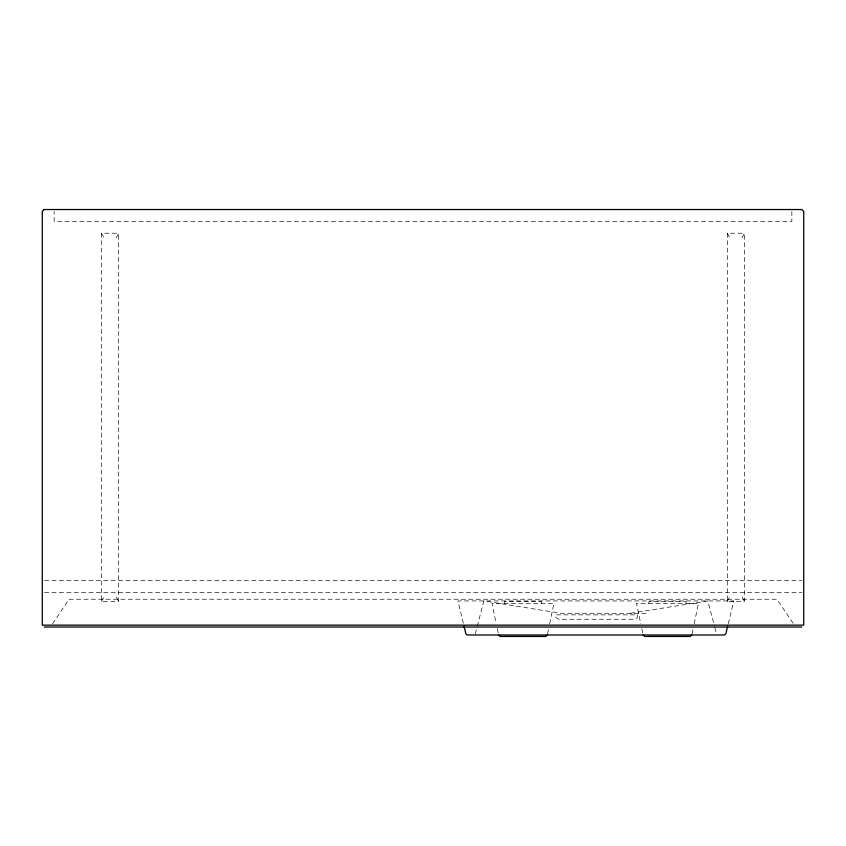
<?xml version="1.0" encoding="UTF-8"?>
<svg xmlns="http://www.w3.org/2000/svg" width="846" height="846" viewBox="0 0 846 846"><rect width="100%" height="100%" fill="white"/><g stroke="black" fill="none" stroke-linecap="round" stroke-linejoin="round"><path stroke-width="0.63" stroke-dasharray="4.23 3.17" d="M547.521 633.876L548.589 628.779M549.657 623.692L553.94 603.325L491.97 603.325L496.242 623.692M692.039 633.876L693.117 628.779M694.185 623.692L698.468 603.325L636.488 603.325L640.771 623.692M728.258 623.777L733.82 600.935L457.898 600.935L463.449 623.777M475.219 633.929L476.89 627.584M477.229 626.315L483.901 600.935L561.078 613.255L645.942 613.329M116.293 237.641L118.694 233.221L101.531 233.221L101.531 601.443L118.694 601.443L118.694 233.221M101.531 601.443L103.931 597.022M742.069 237.641L744.469 233.221L727.306 233.221L727.306 601.443L744.469 601.443L744.469 233.221M727.306 601.443L729.707 597.022M52.579 623.819L69.055 599.232L776.945 599.232L793.421 623.819M630.64 613.255L707.816 600.935L714.489 626.315M44.489 580.483L801.807 580.483M44.489 592.327L801.807 592.327M727.306 233.221L729.707 237.641M742.069 597.022L744.469 601.443M101.531 233.221L103.931 237.641M116.293 597.022L118.694 601.443M714.817 627.584L716.488 633.929M641.839 628.779L642.907 633.876M497.321 628.779L498.389 633.876M791.856 211.426L791.856 221.377L54.144 221.377L54.144 211.426M686.117 603.325L686.117 601.601L648.84 601.601L648.84 603.325M541.588 603.325L541.588 601.601L504.322 601.601L504.322 603.325M637.757 614.862L637.175 617.76L634.521 619.251L558.72 619.251L556.076 617.76L555.484 614.862L637.757 614.862"/><path stroke-width="1.27" d="M727.645 626.315L725.794 633.929L724.451 634.986L467.256 634.986L465.924 633.929L464.073 626.315M547.256 635.145L545.628 636.467L500.282 636.467L498.654 635.145M691.774 635.145L690.146 636.467L644.8 636.467L643.182 635.145M44.193 627.034L801.807 627.034M44.193 209.533L42.3 211.426L42.3 625.141L803.7 625.141L803.7 211.426L801.807 209.533L44.193 209.533"/></g></svg>
